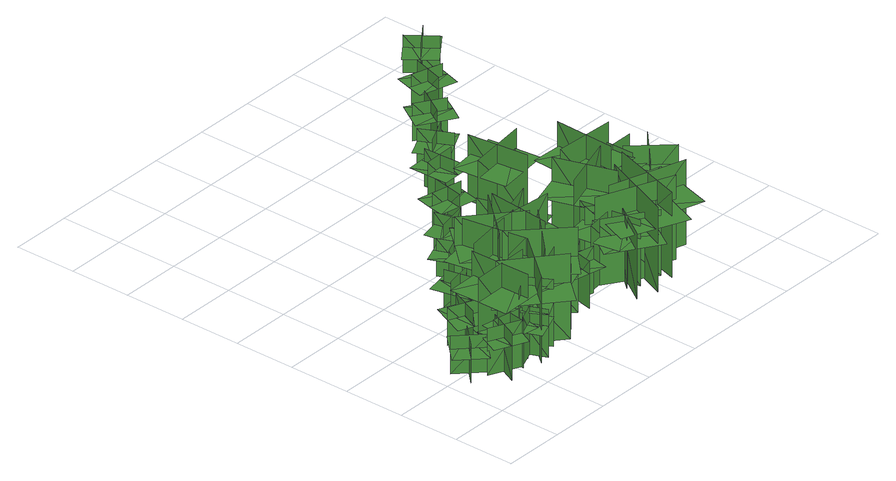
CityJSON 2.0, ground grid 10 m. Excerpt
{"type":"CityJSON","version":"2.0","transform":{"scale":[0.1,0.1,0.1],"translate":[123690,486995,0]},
"CityObjects":{
"tree1":{"type":"SolitaryVegetationObject","geometry":[{"type":"MultiSurface","lod":"1","boundaries":[[[0,1,2]],[[0,2,3]],[[4,5,6]],[[4,6,7]],[[8,9,10]],[[8,10,11]],[[8,11,12]],[[8,12,13]]]}]},
"tree2":{"type":"SolitaryVegetationObject","geometry":[{"type":"MultiSurface","lod":"1","boundaries":[[[14,15,16]],[[14,16,17]],[[18,19,20]],[[18,20,21]],[[22,23,24]],[[22,24,25]],[[22,25,26]],[[22,26,27]]]}]},
"tree3":{"type":"SolitaryVegetationObject","geometry":[{"type":"MultiSurface","lod":"1","boundaries":[[[28,29,30]],[[28,30,31]],[[32,33,34]],[[32,34,35]],[[36,37,38]],[[36,38,39]],[[36,39,40]],[[36,40,41]]]}]},
"tree4":{"type":"SolitaryVegetationObject","geometry":[{"type":"MultiSurface","lod":"1","boundaries":[[[42,43,44]],[[42,44,45]],[[46,47,48]],[[46,48,49]],[[50,51,52]],[[50,52,53]],[[50,51,54]],[[50,54,55]]]}]},
"tree5":{"type":"SolitaryVegetationObject","geometry":[{"type":"MultiSurface","lod":"1","boundaries":[[[56,57,58]],[[56,58,59]],[[60,61,62]],[[60,62,63]],[[64,65,66]],[[64,66,67]],[[64,67,68]],[[64,68,69]]]}]},
"tree6":{"type":"SolitaryVegetationObject","geometry":[{"type":"MultiSurface","lod":"1","boundaries":[[[70,71,72]],[[70,72,73]],[[74,75,76]],[[74,76,77]],[[78,79,80]],[[78,80,81]],[[78,81,82]],[[78,82,83]]]}]},
"tree7":{"type":"SolitaryVegetationObject","geometry":[{"type":"MultiSurface","lod":"1","boundaries":[[[84,85,86]],[[84,86,87]],[[88,89,90]],[[88,90,91]],[[92,93,94]],[[92,94,95]],[[92,93,96]],[[92,96,97]]]}]},
"tree8":{"type":"SolitaryVegetationObject","geometry":[{"type":"MultiSurface","lod":"1","boundaries":[[[98,99,100]],[[98,100,101]],[[102,103,104]],[[102,104,105]],[[106,107,108]],[[106,108,109]],[[106,107,110]],[[106,110,111]]]}]},
"tree9":{"type":"SolitaryVegetationObject","geometry":[{"type":"MultiSurface","lod":"1","boundaries":[[[112,113,114]],[[112,114,115]],[[116,117,118]],[[116,118,119]],[[120,121,122]],[[120,122,123]],[[120,123,124]],[[120,124,125]]]}]},
"tree10":{"type":"SolitaryVegetationObject","geometry":[{"type":"MultiSurface","lod":"1","boundaries":[[[126,127,128]],[[126,128,129]],[[130,131,132]],[[130,132,133]],[[134,135,136]],[[134,136,137]],[[134,137,138]],[[134,138,139]]]}]},
"tree11":{"type":"SolitaryVegetationObject","geometry":[{"type":"MultiSurface","lod":"1","boundaries":[[[140,141,142]],[[140,142,143]],[[144,145,146]],[[144,146,147]],[[148,149,150]],[[148,150,151]],[[148,149,152]],[[148,152,153]]]}]},
"tree12":{"type":"SolitaryVegetationObject","geometry":[{"type":"MultiSurface","lod":"1","boundaries":[[[154,155,156]],[[154,156,157]],[[158,159,160]],[[158,160,161]],[[162,163,164]],[[162,164,165]],[[162,163,166]],[[162,166,167]]]}]},
"tree13":{"type":"SolitaryVegetationObject","geometry":[{"type":"MultiSurface","lod":"1","boundaries":[[[168,169,170]],[[168,170,171]],[[172,173,174]],[[172,174,175]],[[176,177,178]],[[176,178,179]],[[176,177,180]],[[176,180,181]]]}]},
"tree14":{"type":"SolitaryVegetationObject","geometry":[{"type":"MultiSurface","lod":"1","boundaries":[[[182,183,184]],[[182,184,185]],[[186,187,188]],[[186,188,189]],[[190,191,192]],[[190,192,193]],[[190,191,194]],[[190,194,195]]]}]},
"tree15":{"type":"SolitaryVegetationObject","geometry":[{"type":"MultiSurface","lod":"1","boundaries":[[[196,197,198]],[[196,198,199]],[[200,201,202]],[[200,202,203]],[[204,205,206]],[[204,206,207]],[[204,207,208]],[[204,208,209]]]}]},
"tree16":{"type":"SolitaryVegetationObject","geometry":[{"type":"MultiSurface","lod":"1","boundaries":[[[210,211,212]],[[210,212,213]],[[214,215,216]],[[214,216,217]],[[218,219,220]],[[218,220,221]],[[218,221,222]],[[218,222,223]]]}]},
"tree17":{"type":"SolitaryVegetationObject","geometry":[{"type":"MultiSurface","lod":"1","boundaries":[[[224,225,226]],[[224,226,227]],[[228,229,230]],[[228,230,231]],[[232,233,234]],[[232,234,235]],[[232,235,236]],[[232,236,237]]]}]},
"tree18":{"type":"SolitaryVegetationObject","geometry":[{"type":"MultiSurface","lod":"1","boundaries":[[[238,239,240]],[[238,240,241]],[[242,243,244]],[[242,244,245]],[[246,247,248]],[[246,248,249]],[[246,249,250]],[[246,250,251]]]}]},
"tree19":{"type":"SolitaryVegetationObject","geometry":[{"type":"MultiSurface","lod":"1","boundaries":[[[252,253,254]],[[252,254,255]],[[256,257,258]],[[256,258,259]],[[260,261,262]],[[260,262,263]],[[260,263,264]],[[260,264,265]]]}]},
"tree20":{"type":"SolitaryVegetationObject","geometry":[{"type":"MultiSurface","lod":"1","boundaries":[[[266,267,268]],[[266,268,269]],[[270,271,272]],[[270,272,273]],[[274,275,276]],[[274,276,277]],[[274,277,278]],[[274,278,279]]]}]},
"tree21":{"type":"SolitaryVegetationObject","geometry":[{"type":"MultiSurface","lod":"1","boundaries":[[[280,281,282]],[[280,282,283]],[[284,285,286]],[[284,286,287]],[[288,289,290]],[[288,290,291]],[[288,291,292]],[[288,292,293]]]}]},
"tree22":{"type":"SolitaryVegetationObject","geometry":[{"type":"MultiSurface","lod":"1","boundaries":[[[294,295,296]],[[294,296,297]],[[298,299,300]],[[298,300,301]],[[302,303,304]],[[302,304,305]],[[302,305,306]],[[302,306,307]]]}]},
"tree23":{"type":"SolitaryVegetationObject","geometry":[{"type":"MultiSurface","lod":"1","boundaries":[[[308,309,310]],[[308,310,311]],[[312,313,314]],[[312,314,315]],[[316,317,318]],[[316,318,319]],[[316,319,320]],[[316,320,321]]]}]},
"tree24":{"type":"SolitaryVegetationObject","geometry":[{"type":"MultiSurface","lod":"1","boundaries":[[[322,323,324]],[[322,324,325]],[[326,327,328]],[[326,328,329]],[[330,331,332]],[[330,332,333]],[[330,333,334]],[[330,334,335]]]}]},
"tree25":{"type":"SolitaryVegetationObject","geometry":[{"type":"MultiSurface","lod":"1","boundaries":[[[336,337,338]],[[336,338,339]],[[340,341,342]],[[340,342,343]],[[344,345,346]],[[344,346,347]],[[344,347,348]],[[344,348,349]]]}]},
"tree26":{"type":"SolitaryVegetationObject","geometry":[{"type":"MultiSurface","lod":"1","boundaries":[[[350,351,352]],[[350,352,353]],[[354,355,356]],[[354,356,357]],[[358,359,360]],[[358,360,361]],[[358,359,362]],[[358,362,363]]]}]},
"tree27":{"type":"SolitaryVegetationObject","geometry":[{"type":"MultiSurface","lod":"1","boundaries":[[[364,365,366]],[[364,366,367]],[[368,369,370]],[[368,370,371]],[[372,373,374]],[[372,374,375]],[[372,373,376]],[[372,376,377]]]}]},
"tree28":{"type":"SolitaryVegetationObject","geometry":[{"type":"MultiSurface","lod":"1","boundaries":[[[378,379,380]],[[378,380,381]],[[382,383,384]],[[382,384,385]],[[386,387,388]],[[386,388,389]],[[386,389,390]],[[386,390,391]]]}]},
"tree29":{"type":"SolitaryVegetationObject","geometry":[{"type":"MultiSurface","lod":"1","boundaries":[[[392,393,394]],[[392,394,395]],[[396,397,398]],[[396,398,399]],[[400,401,402]],[[400,402,403]],[[400,403,404]],[[400,404,405]]]}]},
"tree30":{"type":"SolitaryVegetationObject","geometry":[{"type":"MultiSurface","lod":"1","boundaries":[[[406,407,408]],[[406,408,409]],[[410,411,412]],[[410,412,413]],[[414,415,416]],[[414,416,417]],[[414,417,418]],[[414,418,419]]]}]},
"tree31":{"type":"SolitaryVegetationObject","geometry":[{"type":"MultiSurface","lod":"1","boundaries":[[[420,421,422]],[[420,422,423]],[[424,425,426]],[[424,426,427]],[[428,429,430]],[[428,430,431]],[[428,431,432]],[[428,432,433]]]}]},
"tree32":{"type":"SolitaryVegetationObject","geometry":[{"type":"MultiSurface","lod":"1","boundaries":[[[434,435,436]],[[434,436,437]],[[438,439,440]],[[438,440,441]],[[442,443,444]],[[442,444,445]],[[442,445,446]],[[442,446,447]]]}]},
"tree33":{"type":"SolitaryVegetationObject","geometry":[{"type":"MultiSurface","lod":"1","boundaries":[[[448,449,450]],[[448,450,451]],[[452,453,454]],[[452,454,455]],[[456,457,458]],[[456,458,459]],[[456,459,460]],[[456,460,461]]]}]},
"tree34":{"type":"SolitaryVegetationObject","geometry":[{"type":"MultiSurface","lod":"1","boundaries":[[[462,463,464]],[[462,464,465]],[[466,467,468]],[[466,468,469]],[[470,471,472]],[[470,472,473]],[[470,473,474]],[[470,474,475]]]}]},
"tree35":{"type":"SolitaryVegetationObject","geometry":[{"type":"MultiSurface","lod":"1","boundaries":[[[476,477,478]],[[476,478,479]],[[480,481,482]],[[480,482,483]],[[484,485,486]],[[484,486,487]],[[484,487,488]],[[484,488,489]]]}]},
"tree36":{"type":"SolitaryVegetationObject","geometry":[{"type":"MultiSurface","lod":"1","boundaries":[[[490,491,492]],[[490,492,493]],[[494,495,496]],[[494,496,497]],[[498,499,500]],[[498,500,501]],[[498,501,502]],[[498,502,503]]]}]},
"tree37":{"type":"SolitaryVegetationObject","geometry":[{"type":"MultiSurface","lod":"1","boundaries":[[[504,505,506]],[[504,506,507]],[[508,509,510]],[[508,510,511]],[[512,513,514]],[[512,514,515]],[[512,515,516]],[[512,516,517]]]}]}
},
"vertices":[
[27,117,12],[27,117,74],[65,80,74],[65,80,12],[63,117,12],[63,117,74],[27,80,74],[27,80,12],[68,123,53],[49,142,53],[5,96,53],[24,77,53],[43,58,53],[88,104,53],
[56,74,13],[106,51,13],[106,51,90],[56,74,90],[68,39,13],[91,90,13],[91,90,90],[68,39,90],[68,39,69],[93,28,69],[117,78,69],[91,90,69],[66,101,69],[43,51,69],
[134,73,13],[79,82,13],[79,82,90],[134,73,90],[112,103,13],[104,48,13],[104,48,90],[112,103,90],[112,103,68],[85,107,68],[77,52,68],[104,48,68],[131,44,68],[140,99,68],
[147,39,13],[125,93,13],[125,93,92],[147,39,92],[162,75,13],[108,53,13],[108,53,92],[162,75,92],[148,39,65],[126,94,65],[99,83,65],[121,28,65],[148,103,65],[170,48,65],
[132,149,11],[132,149,74],[83,170,74],[83,170,11],[98,136,11],[98,136,74],[119,184,74],[119,184,11],[95,129,53],[120,119,53],[145,178,53],[120,188,53],[96,199,53],[71,140,53],
[131,63,10],[129,163,10],[129,163,148],[131,63,148],[177,111,10],[78,109,10],[78,109,148],[177,111,148],[177,111,109],[176,161,109],[77,159,109],[78,109,109],[79,59,109],[179,61,109],
[135,125,12],[176,54,12],[176,54,122],[135,125,122],[121,71,12],[192,112,12],[192,112,122],[121,71,122],[132,123,85],[174,52,85],[210,73,85],[168,144,85],[145,36,85],[104,107,85],
[206,48,12],[124,115,12],[124,115,153],[206,48,153],[198,120,12],[131,38,12],[131,38,153],[198,120,153],[208,51,106],[126,118,106],[93,77,106],[174,10,106],[153,151,106],[235,84,106],
[138,209,12],[138,209,74],[190,220,74],[190,220,12],[158,239,12],[158,239,74],[169,188,74],[169,188,12],[157,246,54],[130,241,54],[144,178,54],[170,184,54],[196,189,54],[183,252,54],
[222,61,15],[194,133,15],[194,133,123],[222,61,123],[243,108,15],[171,80,15],[171,80,123],[243,108,123],[243,108,93],[229,144,93],[157,116,93],[171,80,93],[185,44,93],[258,72,93],
[182,227,11],[198,123,11],[198,123,152],[182,227,152],[140,169,11],[244,185,11],[244,185,152],[140,169,152],[179,227,105],[195,122,105],[247,130,105],[231,235,105],[153,116,105],[136,220,105],
[264,83,15],[188,157,15],[188,157,155],[264,83,155],[263,155,15],[189,80,15],[189,80,155],[263,155,155],[266,86,108],[191,160,108],[153,122,108],[229,48,108],[220,190,108],[296,116,108],
[254,163,14],[174,233,14],[174,233,155],[254,163,155],[249,235,14],[179,155,14],[179,155,155],[249,235,155],[256,166,108],[177,236,108],[142,196,108],[221,126,108],[205,268,108],[284,198,108],
[200,183,14],[305,173,14],[305,173,155],[200,183,155],[246,128,14],[256,233,14],[256,233,155],[246,128,155],[199,180,108],[305,170,108],[310,222,108],[204,232,108],[301,127,108],[195,137,108],
[250,287,11],[250,287,73],[201,266,73],[201,266,11],[236,254,11],[236,254,73],[216,301,73],[216,301,11],[239,246,53],[263,257,53],[238,316,53],[214,305,53],[189,295,53],[214,236,53],
[292,129,17],[280,75,17],[280,75,94],[292,129,94],[261,109,17],[315,97,17],[315,97,94],[261,109,94],[261,109,73],[255,82,73],[309,70,73],[315,97,73],[321,124,73],[267,136,73],
[236,210,16],[332,239,16],[332,239,125],[236,210,125],[299,177,16],[270,273,16],[270,273,125],[299,177,125],[298,181,95],[340,193,95],[313,281,95],[271,269,95],[229,256,95],[256,168,95],
[279,296,11],[279,296,73],[268,349,73],[268,349,11],[249,316,11],[249,316,73],[299,327,73],[299,327,11],[241,315,53],[247,289,53],[310,302,53],[304,328,53],[298,354,53],[236,341,53],
[344,42,15],[399,126,15],[399,126,123],[344,42,123],[414,57,15],[330,112,15],[330,112,123],[414,57,123],[410,60,93],[434,96,93],[357,147,93],[333,110,93],[309,73,93],[386,23,93],
[373,60,16],[359,159,16],[359,159,124],[373,60,124],[416,118,16],[316,103,16],[316,103,124],[416,118,124],[412,117,94],[405,161,94],[314,147,94],[320,104,94],[327,60,94],[418,74,94],
[356,71,15],[421,148,15],[421,148,124],[356,71,124],[427,78,15],[351,143,15],[351,143,124],[427,78,124],[424,81,94],[452,114,94],[382,174,94],[354,140,94],[325,107,94],[396,47,94],
[342,117,14],[461,69,14],[461,69,153],[342,117,153],[379,33,14],[427,153,14],[427,153,153],[379,33,153],[381,38,114],[433,17,114],[477,127,114],[425,148,114],[372,169,114],[329,59,114],
[335,403,12],[335,403,74],[325,350,74],[325,350,12],[354,372,12],[354,372,74],[304,382,74],[304,382,12],[362,371,53],[367,397,53],[304,409,53],[299,383,53],[294,357,53],[357,345,53],
[357,168,15],[452,199,15],[452,199,154],[357,168,154],[416,137,15],[385,232,15],[385,232,154],[416,137,154],[416,137,115],[463,153,115],[433,247,115],[385,232,115],[338,217,115],[368,122,115],
[460,167,13],[422,44,13],[422,44,153],[460,167,153],[379,123,13],[502,85,13],[502,85,153],[379,123,153],[384,121,114],[368,67,114],[481,33,114],[497,87,114],[514,141,114],[400,175,114],
[433,199,16],[424,141,16],[424,141,94],[433,199,94],[401,175,16],[459,167,16],[459,167,94],[401,175,94],[431,200,68],[423,141,68],[452,137,68],[460,195,68],[399,145,68],[407,203,68],
[435,207,15],[471,160,15],[471,160,94],[435,207,94],[430,167,15],[477,203,15],[477,203,94],[430,167,94],[434,206,67],[469,159,67],[493,177,67],[457,224,67],[450,145,67],[415,191,67],
[411,298,11],[399,397,11],[399,397,119],[411,298,119],[455,355,11],[355,342,11],[355,342,119],[455,355,119],[451,354,89],[445,398,89],[354,386,89],[359,343,89],[365,299,89],[456,311,89],
[415,441,12],[415,441,74],[362,439,74],[362,439,12],[390,415,12],[390,415,74],[388,467,74],[388,467,12],[390,407,53],[417,408,53],[415,472,53],[388,472,53],[361,471,53],[363,407,53],
[461,188,14],[464,288,14],[464,288,153],[461,188,153],[509,233,14],[410,237,14],[410,237,153],[509,233,153],[509,233,114],[511,283,114],[412,286,114],[410,237,114],[408,187,114],[508,183,114],
[508,186,14],[476,141,14],[476,141,91],[508,186,91],[472,180,14],[516,148,14],[516,148,91],[472,180,91],[472,180,70],[455,158,70],[500,125,70],[516,148,70],[533,170,70],[488,202,70],
[506,186,14],[504,263,14],[504,263,122],[506,186,122],[542,222,14],[464,221,14],[464,221,122],[542,222,122],[542,222,92],[541,261,92],[463,260,92],[464,221,92],[465,182,92],[542,184,92],
[446,461,12],[446,461,74],[422,509,74],[422,509,12],[412,473,12],[412,473,74],[458,496,74],[458,496,12],[405,469,54],[417,446,54],[474,475,54],[462,498,54],[450,522,54],[392,493,54],
[564,207,13],[507,154,13],[507,154,121],[564,207,121],[512,209,13],[565,152,13],[565,152,121],[512,209,121],[512,209,90],[484,183,90],[537,126,90],[565,152,90],[593,178,90],[541,235,90],
[505,565,12],[505,565,74],[478,520,74],[478,520,12],[513,530,12],[513,530,74],[469,557,74],[469,557,12],[520,526,54],[534,549,54],[479,582,54],[465,559,54],[451,536,54],[506,503,54],
[561,625,12],[561,625,74],[546,574,74],[546,574,12],[578,593,12],[578,593,74],[528,608,74],[528,608,12],[586,591,54],[593,617,54],[531,635,54],[524,609,54],[517,583,54],[578,566,54],
[632,643,12],[632,643,74],[601,685,74],[601,685,12],[597,649,12],[597,649,74],[638,679,74],[638,679,12],[590,644,54],[606,622,54],[658,661,54],[642,682,54],[626,704,54],[574,665,54]
]}
